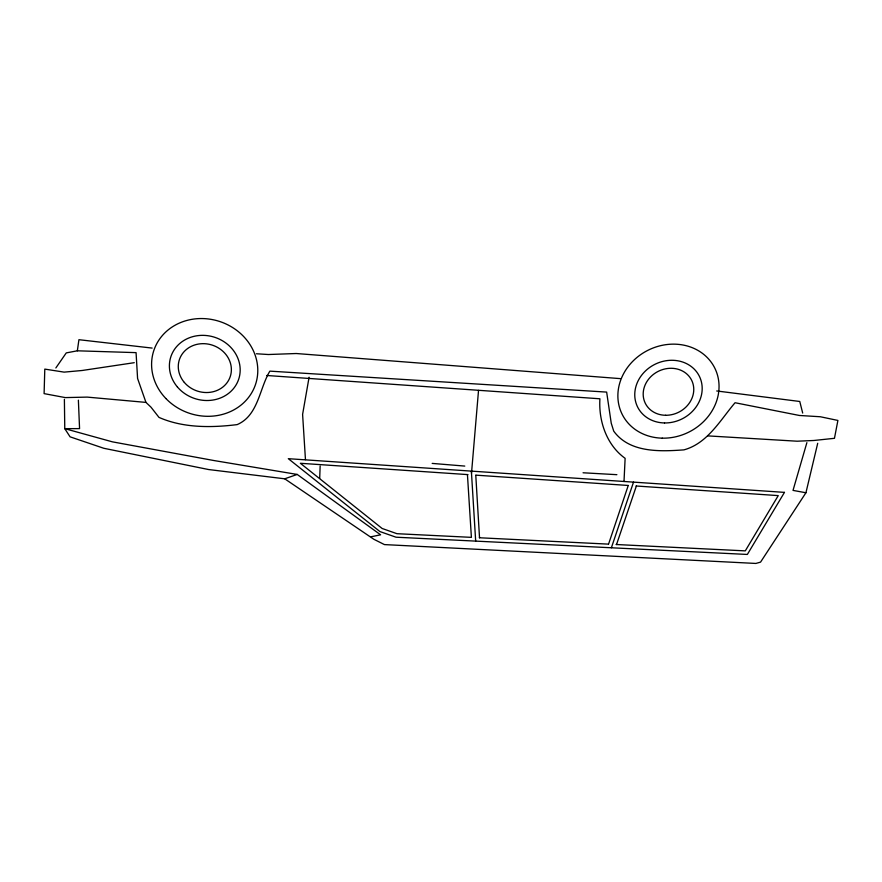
<?xml version="1.0" encoding="UTF-8"?>
<svg xmlns="http://www.w3.org/2000/svg" width="882" height="882" viewBox="0 0 882 882"><rect width="100%" height="100%" fill="white"/><g stroke="black" fill="none" stroke-linecap="round" stroke-linejoin="round"><path stroke-width="1.32" d="M319.703 478.287L320.144 466.005M624.004 481.484L625.129 458.331C606.596 445.09 598.492 420.99 599.914 398.785L266.761 375.489M471.506 473.204L478.529 390.395M55.853 367.948L66.271 352.899L77.34 350.804L78.928 339.702L152.134 348.081M309.097 377.209L302.603 414.386L305.459 459.643M64.386 399.337L64.772 428.652L70.075 436.833L103.833 448.288L208.615 469.544L284.71 478.805L373.836 539.266L384.442 544.591L755.874 563.444L760.549 562.132L805.928 492.762L817.713 443.282M806.887 442.643L793.017 490.392L805.928 492.762M608.558 544.128L628.249 485.464M611.38 547.777L633.53 482.123M616.529 544.525L636.363 486.015M284.71 478.805L297.223 474.439L380.605 534.812L371.267 536.741M134.262 362.689L82.18 370.484L64.121 372.127L44.795 369.106L44.1 393.626L65.301 397.595L87.23 397.109L145.96 402.401L150.976 407.153L158.981 417.384C183.147 428.09 211.371 427.803 237.181 424.606C258.371 415.455 259.286 388.73 269.859 371.135L606.651 392.093L611.237 423.184L613.729 431.144C629.528 452.907 659.923 451.606 683.958 449.864C707.54 443.403 720.23 420.141 735.048 402.732L799.357 415.466L820.337 416.756L837.9 420.438L834.46 438.31L813.799 440.493L797.141 441.209L707.926 435.895M77.34 350.804L136.071 352.635L137.581 378.455L145.96 402.401M479.345 537.755L608.26 544.117M616.066 544.503L745.29 550.875L778.255 495.607L636.098 485.993M583.057 472.774L616.893 474.681M256.419 353.759L268.349 354.52L296.242 353.517L620.222 378.621M467.945 474.615L300.365 463.282L382.149 528.483L396.966 533.698L471.396 537.358L467.438 474.582M476.071 475.166L628.127 485.453M432.169 463.403L464.781 466.082M716.724 390.969L799.765 401.475L802.686 413.052M297.223 474.439L213.488 460.459L112.433 441.849L64.772 428.652L79.567 428.619L78.377 400.163M471.374 471.109L475.674 541.118M475.773 475.144L479.521 537.766M784.462 492.377L747.352 554.447L396.029 537.204L379.922 531.559L288.315 458.684L784.462 492.377M165.915 398.543A53.615 48.334 18.5 0 0 255.493 384.541A53.615 48.334 18.5 0 0 192.64 319.218A53.615 48.334 18.5 0 0 165.915 398.543M177.414 386.978A35.732 32.215 18.5 0 0 237.908 381.3A35.732 32.215 18.5 0 0 199.034 335.513A35.732 32.215 18.5 0 0 177.414 386.978M184.338 382.435A26.802 24.156 18.5 0 0 229.695 378.069A26.802 24.156 18.5 0 0 200.446 343.793A26.802 24.156 18.5 0 0 184.338 382.435M665.59 415.279A25.876 22.855 -26.8 0 0 691.686 380.34A25.876 22.855 -26.8 0 0 648.171 379.723A25.876 22.855 -26.8 0 0 665.59 415.279M664.532 422.952A34.497 30.484 -26.8 0 0 699.448 376.438A34.497 30.484 -26.8 0 0 641.446 375.467A34.497 30.484 -26.8 0 0 664.532 422.952M662.272 438.167A51.751 45.732 -26.8 0 0 715.037 368.61A51.751 45.732 -26.8 0 0 628.072 366.714A51.751 45.732 -26.8 0 0 662.272 438.167"/></g></svg>
